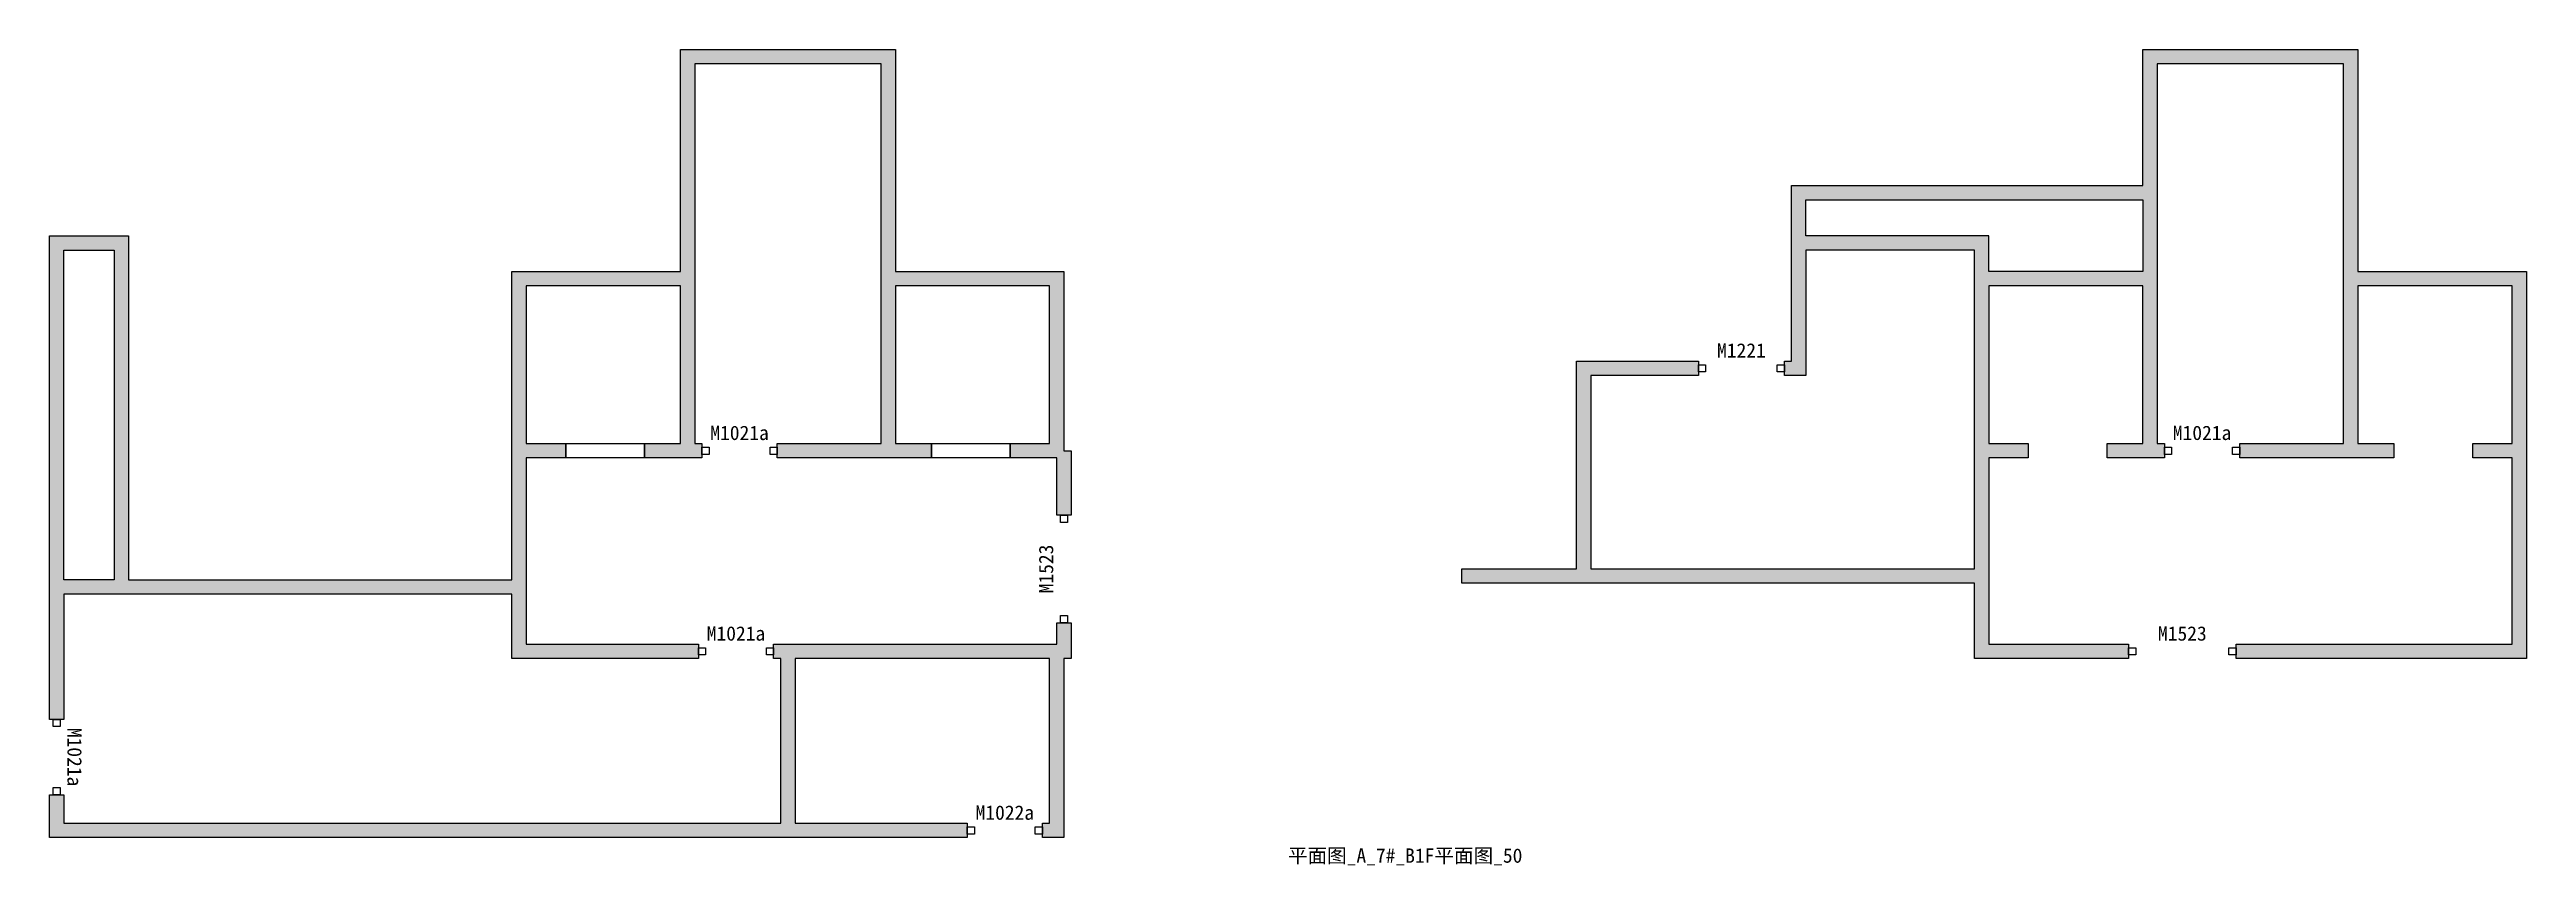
# Model space of a CAD drawing. Extents: x -200 to 34350, y 2012 to 13400.
import ezdxf
from ezdxf.enums import TextEntityAlignment as Align

# ---------------------------------------------------------------- set-up
doc = ezdxf.new("R2010")
doc.units = 0
doc.header["$LTSCALE"] = 1000
doc.header["$MEASUREMENT"] = 0
doc.layers.get('DEFPOINTS').update_dxf_attribs({"color": 8, "linetype": 'CONTINUOUS'})
for name, color, linetype in [('AE-FLOR', 151, 'CONTINUOUS'), ('AE-WALL', 255, 'CONTINUOUS'), ('AE-WALL-HACH', 15, 'CONTINUOUS')]:
    doc.layers.add(name, color=color, linetype=linetype)
doc.styles.get("Standard").update_dxf_attribs({"font": 'Stfangso_1.ttf', "width": 0.7})

msp = doc.modelspace()

# ---------------------------------------------------------------- hatches: boundary and pattern name
at = {"layer": 'AE-WALL-HACH'}
h = msp.add_hatch(dxfattribs=at)
h.set_pattern_fill('加气混凝土', color=15, scale=50, style=0)
h.set_pattern_definition([(0, (177, -183), (300, 600), [0, -600]), (0, (-174, -264), (300, 600), [0, -600]), (0, (21, -270), (300, 600), [0, -600]), (0, (234, -93), (300, 600), [0, -600]), (0, (-15, -300), (300, 600), [0, -600]), (0, (294, 285), (300, 600), [0, -600]), (0, (111, 237), (300, 600), [0, -600]), (0, (207, 162), (300, 600), [0, -600]), (0, (-282, 150), (300, 600), [0, -600]), (0, (12, 123), (300, 600), [0, -600]), (0, (-102, -30), (300, 600), [0, -600]), (0, (-96, -255), (300, 600), [0, -600]), (0, (129, -279), (300, 600), [0, -600]), (0, (294, -15), (300, 600), [0, -600]), (0, (-267, -108), (300, 600), [0, -600]), (0, (-216, -6), (300, 600), [0, -600]), (0, (18, -48), (300, 600), [0, -600]), (0, (-66, -135), (300, 600), [0, -600]), (0, (-114, 63), (300, 600), [0, -600]), (0, (-39, 288), (300, 600), [0, -600]), (0, (-243, -234), (300, 600), [0, -600]), (0, (87, 165), (300, 600), [0, -600]), (0, (-192, 174), (300, 600), [0, -600]), (0, (-240, 252), (300, 600), [0, -600]), (130.60129, (257.143, 97.143), (-1499.999983, 1800.000008), [26.3416, -11037.111]), (18.43495, (214.29, 108.57), (1500, 600), [27.105, -3767.628]), (90, (214.3, 82.86), (300, 600), [25.714, -1174.286]), (161.56505, (240, 74.29), (-1500, 599.99996), [27.105, -3767.628]), (53.1301, (240, 74.29), (300, 600), [28.571, -2971.4285]), (135, (262.86, -231.43), (-300, 600), [24.244, -1672.813]), (45, (228.57, -231.43), (300, 600), [24.244, -1672.813]), (135, (245.71, -248.57), (-300, 600), [24.244, -1672.813]), (45, (245.71, -248.57), (300, 600), [24.244, -1672.813]), (116.565, (-25.7, 171.43), (-5e-05, 1200), [31.944, -638.8765]), (180, (-40, 200), (-300, 600), [34.286, -565.714]), (63.435, (-88.57, 171.43), (3e-06, 1200), [31.944, -638.8765]), (116.565, (-74.3, 142.86), (-5e-05, 1200), [31.944, -638.8765]), (0, (-74.3, 142.86), (300, 600), [34.286, -565.714]), (63.435, (-40, 142.86), (3e-06, 1200), [31.944, -638.8765]), (107.10273, (200, -31.429), (-899.999966, 3000.000005), [38.8613, -16282.9025]), (143.97263, (188.57, 5.714), (-5699.99993, 4199.999995), [38.861, -8122.02]), (180, (157.14, 28.6), (-300, 600), [37.143, -562.857]), (36.02737, (88.57, 5.714), (5699.99996, 4199.999955), [38.861, -8122.02]), (71.56505, (77.14, -28.57), (900, 3000), [36.14, -3758.593]), (107.10273, (88.571, -65.714), (-899.999966, 3000.000005), [38.8613, -16282.9025]), (143.97263, (120, -88.57), (-5699.99993, 4199.999995), [38.861, -8122.02]), (0, (120, -88.6), (300, 600), [37.143, -562.857]), (36.02737, (157.143, -88.57), (5699.99996, 4199.999955), [38.861, -8122.02]), (71.56505, (188.57, -65.71), (900, 3000), [36.14, -3758.593]), (150.25512, (205.714, 248.57), (-900, 600), [23.035, -4814.32]), (90, (185.7, 237.14), (300, 600), [22.857, -1177.143]), (29.74488, (185.714, 237.14), (900, 600), [23.035, -4814.32]), (116.565, (65.7, -177.14), (-5e-05, 1200), [31.944, -638.8765]), (168.69007, (51.43, -148.57), (-2700, 599.999985), [29.137, -6089.6855]), (41.185925, (0, -162.857), (7499.999955, 6599.999942), [30.372, -12725.802]), (90, (0, -191.43), (300, 600), [28.571, -1171.4285]), (138.81407, (22.857, -211.429), (-7499.999867, 6600.000042), [30.372, -12725.802]), (16.69924, (22.857, -211.429), (9899.999926, 2999.999969), [29.8295, -12498.5375]), (60.9454, (51.43, -202.857), (300, 599.999995), [29.416, -12325.3395]), (109.983106, (-185.714, 74.286), (-1500.000006, 4199.999989), [33.442, -14012.1975]), (155.556045, (-197.143, 105.714), (-3900.000015, 1799.999963), [34.523, -14465.1315]), (24.443955, (-260, 105.714), (3900.000002, 1799.999991), [34.523, -14465.1315]), (70.01689, (-271.429, 74.286), (1500.000005, 4199.99999), [33.442, -14012.1975]), (109.983106, (-260, 42.857), (-1500.000006, 4199.999989), [33.442, -14012.1975]), (160.0169, (-228.57, 31.43), (-1500, 599.99997), [33.442, -6989.3775]), (19.9831, (-228.57, 31.43), (1499.99999, 600), [33.442, -6989.3775]), (70.01689, (-197.143, 42.857), (1500.000005, 4199.99999), [33.442, -14012.1975]), (122.00538, (37.14, 20), (-300.00004, 599.99997), [26.954, -5633.434]), (18.43495, (-2.86, 34.29), (1500, 600), [27.105, -3767.628]), (90, (-2.86, 8.57), (300, 600), [25.714, -1174.286]), (161.56505, (22.86, 0), (-1500, 599.99996), [27.105, -3767.628]), (54.46232, (22.857, 0), (2099.999997, 2999.999996), [24.578, -10298.2115]), (116.565, (-137.14, -125.7), (-5e-05, 1200), [31.944, -638.8765]), (180, (-151.4, -97.14), (-300, 600), [31.429, -568.571]), (59.03624, (-200, -125.714), (300, 600), [33.32, -6963.822]), (120.96376, (-182.857, -154.286), (-300.00004, 599.99997), [33.32, -6963.822]), (0, (-182.86, -154.3), (300, 600), [31.429, -568.571]), (63.435, (-151.43, -154.3), (3e-06, 1200), [31.944, -638.8765])])
h.paths.add_polyline_path([(-200, 10800), (900, 10800), (900, 6000), (6250, 6000), (6250, 10300), (8600, 10300), (8600, 13400), (11600, 13400), (11600, 10300), (13950, 10300), (13950, 7800), (14050, 7800), (14050, 6900), (13850, 6900), (13850, 7700), (13200, 7700), (13200, 7900), (13750, 7900), (13750, 10100), (11600, 10100), (11600, 7900), (12100, 7900), (12100, 7700), (9950, 7700), (9950, 7900), (11400, 7900), (11400, 13200), (8800, 13200), (8800, 7900), (8900, 7900), (8900, 7700), (8100, 7700), (8100, 7900), (8600, 7900), (8600, 10100), (6450, 10100), (6450, 7900), (7000, 7900), (7000, 7700), (6450, 7700), (6450, 5100), (8850, 5100), (8850, 4900), (6250, 4900), (6250, 5800), (0, 5800), (0, 4050), (-200, 4050)], flags=0)
h.paths.add_polyline_path([(0, 10600), (700, 10600), (700, 6000), (0, 6000)], flags=0)
h.paths.add_polyline_path([(30300, 5100), (34150, 5100), (34150, 7700), (33600, 7700), (33600, 7900), (34150, 7900), (34150, 10100), (32000, 10100), (32000, 7900), (32500, 7900), (32500, 7700), (30350, 7700), (30350, 7900), (31800, 7900), (31800, 13200), (29200, 13200), (29200, 7900), (29300, 7900), (29300, 7700), (28500, 7700), (28500, 7900), (29000, 7900), (29000, 10100), (26850, 10100), (26850, 7900), (27400, 7900), (27400, 7700), (26850, 7700), (26850, 5100), (28800, 5100), (28800, 4900), (26650, 4900), (26650, 5950), (19500, 5950), (19500, 6150), (21100, 6150), (21100, 9050), (22800, 9050), (22800, 8850), (21300, 8850), (21300, 6150), (26650, 6150), (26650, 10600), (24300, 10600), (24300, 8850), (24000, 8850), (24000, 9050), (24100, 9050), (24100, 11500), (29000, 11500), (29000, 13400), (32000, 13400), (32000, 10300), (34350, 10300), (34350, 4900), (30300, 4900)], flags=0)
h.paths.add_polyline_path([(26850, 10800), (24300, 10800), (24300, 11300), (29000, 11300), (29000, 10300), (26850, 10300)], flags=0)
h.paths.add_polyline_path([(13650, 2600), (13750, 2600), (13750, 4900), (10200, 4900), (10200, 2600), (12600, 2600), (12600, 2400), (-200, 2400), (-200, 3000), (0, 3000), (0, 2600), (10000, 2600), (10000, 4900), (9900, 4900), (9900, 5100), (13850, 5100), (13850, 5400), (14050, 5400), (14050, 4900), (13950, 4900), (13950, 2400), (13650, 2400)], flags=0)

# ---------------------------------------------------------------- linework, layer by layer
at = {"layer": 'AE-FLOR', "linetype": 'Continuous'}
for points in [[(7000, 7900), (8100, 7900), (8100, 7700), (7000, 7700)], [(12100, 7900), (13200, 7900), (13200, 7700), (12100, 7700)]]:
    msp.add_lwpolyline(points, close=True, dxfattribs=at)
at = {"layer": 'AE-WALL', "linetype": 'Continuous'}
for points in [[(-200, 10800), (900, 10800), (900, 6000), (6250, 6000), (6250, 10300), (8600, 10300), (8600, 13400), (11600, 13400), (11600, 10300), (13950, 10300), (13950, 7800), (14050, 7800), (14050, 6900), (13850, 6900), (13850, 7700), (13200, 7700), (13200, 7900), (13750, 7900), (13750, 10100), (11600, 10100), (11600, 7900), (12100, 7900), (12100, 7700), (9950, 7700), (9950, 7900), (11400, 7900), (11400, 13200), (8800, 13200), (8800, 7900), (8900, 7900), (8900, 7700), (8100, 7700), (8100, 7900), (8600, 7900), (8600, 10100), (6450, 10100), (6450, 7900), (7000, 7900), (7000, 7700), (6450, 7700), (6450, 5100), (8850, 5100), (8850, 4900), (6250, 4900), (6250, 5800), (0, 5800), (0, 4050), (-200, 4050)], [(30300, 5100), (34150, 5100), (34150, 7700), (33600, 7700), (33600, 7900), (34150, 7900), (34150, 10100), (32000, 10100), (32000, 7900), (32500, 7900), (32500, 7700), (30350, 7700), (30350, 7900), (31800, 7900), (31800, 13200), (29200, 13200), (29200, 7900), (29300, 7900), (29300, 7700), (28500, 7700), (28500, 7900), (29000, 7900), (29000, 10100), (26850, 10100), (26850, 7900), (27400, 7900), (27400, 7700), (26850, 7700), (26850, 5100), (28800, 5100), (28800, 4900), (26650, 4900), (26650, 5950), (19500, 5950), (19500, 6150), (21100, 6150), (21100, 9050), (22800, 9050), (22800, 8850), (21300, 8850), (21300, 6150), (26650, 6150), (26650, 10600), (24300, 10600), (24300, 8850), (24000, 8850), (24000, 9050), (24100, 9050), (24100, 11500), (29000, 11500), (29000, 13400), (32000, 13400), (32000, 10300), (34350, 10300), (34350, 4900), (30300, 4900)], [(26850, 10800), (24300, 10800), (24300, 11300), (29000, 11300), (29000, 10300), (26850, 10300)], [(0, 10600), (700, 10600), (700, 6000), (0, 6000)], [(13650, 2600), (13750, 2600), (13750, 4900), (10200, 4900), (10200, 2600), (12600, 2600), (12600, 2400), (-200, 2400), (-200, 3000), (0, 3000), (0, 2600), (10000, 2600), (10000, 4900), (9900, 4900), (9900, 5100), (13850, 5100), (13850, 5400), (14050, 5400), (14050, 4900), (13950, 4900), (13950, 2400), (13650, 2400)]]:
    msp.add_lwpolyline(points, close=True, dxfattribs=at)
at = {"layer": 'DEFPOINTS', "linetype": 'Continuous'}
for points in [[(22800, 9000), (22900, 9000), (22900, 8900), (22800, 8900)], [(22800, 9000), (22900, 9000), (22900, 8900), (22800, 8900)], [(23900, 9000), (24000, 9000), (24000, 8900), (23900, 8900)], [(23900, 9000), (24000, 9000), (24000, 8900), (23900, 8900)], [(8900, 7850), (9000, 7850), (9000, 7750), (8900, 7750)], [(8900, 7850), (9000, 7850), (9000, 7750), (8900, 7750)], [(9850, 7850), (9950, 7850), (9950, 7750), (9850, 7750)], [(9850, 7850), (9950, 7850), (9950, 7750), (9850, 7750)], [(29300, 7850), (29400, 7850), (29400, 7750), (29300, 7750)], [(29300, 7850), (29400, 7850), (29400, 7750), (29300, 7750)], [(30250, 7850), (30350, 7850), (30350, 7750), (30250, 7750)], [(30250, 7850), (30350, 7850), (30350, 7750), (30250, 7750)], [(13900, 6900), (14000, 6900), (14000, 6800), (13900, 6800)], [(13900, 6900), (14000, 6900), (14000, 6800), (13900, 6800)], [(13900, 5500), (14000, 5500), (14000, 5400), (13900, 5400)], [(13900, 5500), (14000, 5500), (14000, 5400), (13900, 5400)], [(8850, 5050), (8950, 5050), (8950, 4950), (8850, 4950)], [(8850, 5050), (8950, 5050), (8950, 4950), (8850, 4950)], [(9800, 5050), (9900, 5050), (9900, 4950), (9800, 4950)], [(9800, 5050), (9900, 5050), (9900, 4950), (9800, 4950)], [(28800, 5050), (28900, 5050), (28900, 4950), (28800, 4950)], [(28800, 5050), (28900, 5050), (28900, 4950), (28800, 4950)], [(30200, 5050), (30300, 5050), (30300, 4950), (30200, 4950)], [(30200, 5050), (30300, 5050), (30300, 4950), (30200, 4950)], [(-150, 4050), (-50, 4050), (-50, 3950), (-150, 3950)], [(-150, 4050), (-50, 4050), (-50, 3950), (-150, 3950)], [(-150, 3100), (-50, 3100), (-50, 3000), (-150, 3000)], [(-150, 3100), (-50, 3100), (-50, 3000), (-150, 3000)], [(12600, 2550), (12700, 2550), (12700, 2450), (12600, 2450)], [(12600, 2550), (12700, 2550), (12700, 2450), (12600, 2450)], [(13550, 2550), (13650, 2550), (13650, 2450), (13550, 2450)], [(13550, 2550), (13650, 2550), (13650, 2450), (13550, 2450)]]:
    msp.add_lwpolyline(points, close=True, dxfattribs=at)

# ---------------------------------------------------------------- texts
for s, p in [('M1221', (23400, 9100)), ('M1221', (23400, 9100)), ('M1021a', (9425, 7950)), ('M1021a', (9425, 7950)), ('M1021a', (29825, 7950)), ('M1021a', (29825, 7950)), ('M1021a', (9375, 5150)), ('M1021a', (9375, 5150)), ('M1523', (29550, 5150)), ('M1523', (29550, 5150)), ('M1022a', (13125, 2650)), ('M1022a', (13125, 2650))]:
    msp.add_text(s, height=200, dxfattribs=at).set_placement(p, align=Align.CENTER)
for s, rotation, p in [('M1523', 90, (13800, 6150)), ('M1523', 90, (13800, 6150)), ('M1021a', -90, (50, 3525)), ('M1021a', -90, (50, 3525))]:
    msp.add_text(s, height=200, rotation=rotation, dxfattribs=at).set_placement(p, align=Align.CENTER)
at = {"layer": 'DEFPOINTS'}
msp.add_text('平面图_A_7#_B1F平面图_50', height=200, dxfattribs=at).set_placement((17075, 2050))

doc.saveas('drawing.dxf')
